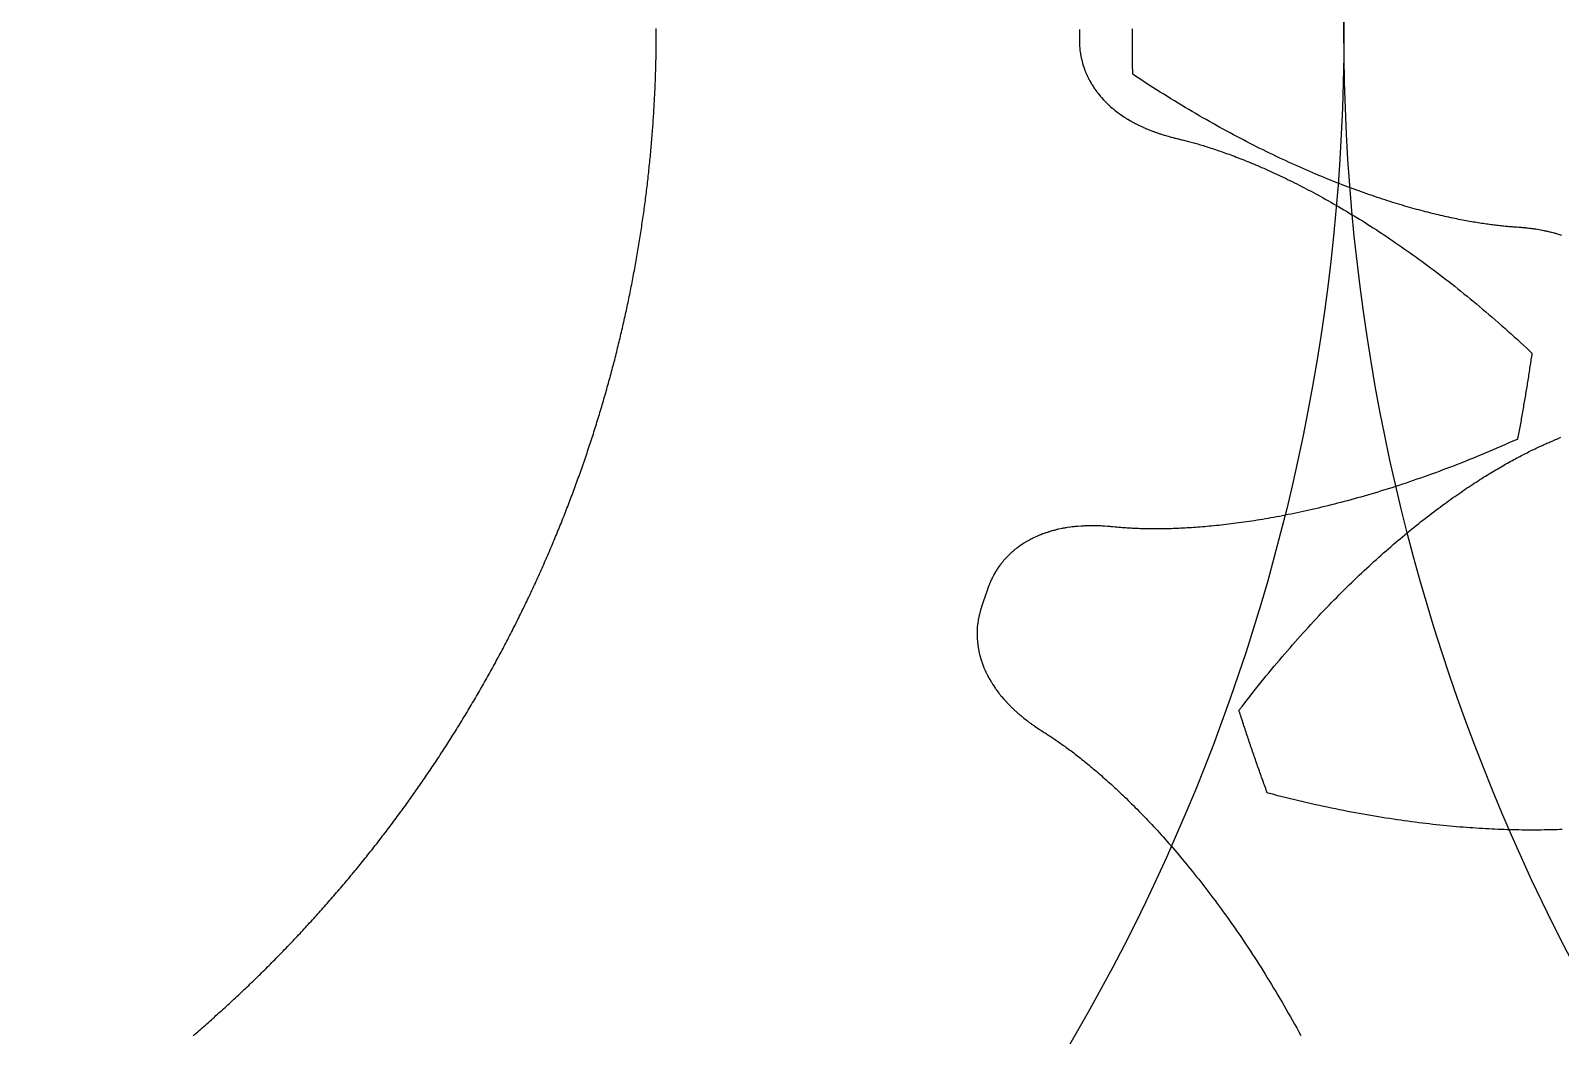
# Model space of a CAD drawing. Extents: x -28.5 to 28.5, y -14.2 to 14.2.
# Drawn here: x -9.31 to 1.53, y -7.12 to 0 of the extents above; entities that cross this region are included whole.
import ezdxf

# ---------------------------------------------------------------- set-up
doc = ezdxf.new("R2010")
doc.units = 0

msp = doc.modelspace()

# ---------------------------------------------------------------- linework, layer by layer
at = {"layer": 'GEAR_A'}
for points in [[(-8.15924, -7.12694), (-8.14831, -7.11759), (-8.1374, -7.10822), (-8.1265, -7.09883), (-8.11562, -7.08943), (-8.10475, -7.08001), (-8.0939, -7.07058), (-8.08306, -7.06113), (-8.07224, -7.05166), (-8.06143, -7.04217), (-8.05063, -7.03267), (-8.03985, -7.02315), (-8.02909, -7.01362), (-8.01833, -7.00407), (-8.0076, -6.9945), (-7.99688, -6.98492), (-7.98617, -6.97532), (-7.97548, -6.9657), (-7.9648, -6.95607), (-7.95413, -6.94642), (-7.94349, -6.93675), (-7.93285, -6.92707), (-7.92223, -6.91737), (-7.91163, -6.90766), (-7.90104, -6.89792), (-7.89047, -6.88818), (-7.87991, -6.87841), (-7.86937, -6.86863), (-7.85884, -6.85884), (-7.84832, -6.84903), (-7.83782, -6.8392), (-7.82734, -6.82935), (-7.81687, -6.81949), (-7.80642, -6.80962), (-7.79598, -6.79972), (-7.78556, -6.78982), (-7.77515, -6.77989), (-7.76476, -6.76995), (-7.75438, -6.76), (-7.74402, -6.75002), (-7.73367, -6.74004), (-7.72334, -6.73003), (-7.71302, -6.72001), (-7.70272, -6.70998), (-7.69244, -6.69993), (-7.68217, -6.68986), (-7.67191, -6.67978), (-7.66167, -6.66968), (-7.65145, -6.65956), (-7.64124, -6.64943), (-7.63105, -6.63929), (-7.62087, -6.62913), (-7.61071, -6.61895), (-7.60057, -6.60876), (-7.59044, -6.59855), (-7.58032, -6.58833), (-7.57022, -6.57809), (-7.56014, -6.56783), (-7.55007, -6.55756), (-7.54002, -6.54728), (-7.52999, -6.53698), (-7.51997, -6.52666), (-7.50996, -6.51633), (-7.49998, -6.50598), (-7.49, -6.49562), (-7.48005, -6.48524), (-7.47011, -6.47485), (-7.46018, -6.46444), (-7.45028, -6.45402), (-7.44038, -6.44358), (-7.43051, -6.43313), (-7.42065, -6.42266), (-7.4108, -6.41218), (-7.40097, -6.40168), (-7.39116, -6.39116), (-7.38137, -6.38063), (-7.37159, -6.37009), (-7.36182, -6.35953), (-7.35208, -6.34896), (-7.34234, -6.33837), (-7.33263, -6.32777), (-7.32293, -6.31715), (-7.31325, -6.30651), (-7.30358, -6.29587), (-7.29393, -6.2852), (-7.2843, -6.27452), (-7.27468, -6.26383), (-7.26508, -6.25312), (-7.2555, -6.2424), (-7.24593, -6.23167), (-7.23638, -6.22091), (-7.22685, -6.21015), (-7.21733, -6.19937), (-7.20783, -6.18857), (-7.19834, -6.17776), (-7.18887, -6.16694), (-7.17942, -6.1561), (-7.16999, -6.14525), (-7.16057, -6.13438), (-7.15117, -6.1235), (-7.14178, -6.1126), (-7.13241, -6.10169), (-7.12306, -6.09076), (-7.11373, -6.07982), (-7.10441, -6.06887), (-7.09511, -6.0579), (-7.08582, -6.04692), (-7.07656, -6.03592), (-7.06731, -6.02491), (-7.05807, -6.01388), (-7.04886, -6.00285), (-7.03966, -5.99179), (-7.03047, -5.98072), (-7.02131, -5.96964), (-7.01216, -5.95855), (-7.00303, -5.94744), (-6.99391, -5.93631), (-6.98481, -5.92518), (-6.97573, -5.91402), (-6.96667, -5.90286), (-6.95762, -5.89168), (-6.9486, -5.88049), (-6.93958, -5.86928), (-6.93059, -5.85806), (-6.92161, -5.84682), (-6.91265, -5.83557), (-6.90371, -5.82431), (-6.89478, -5.81304), (-6.88587, -5.80175), (-6.87698, -5.79044), (-6.86811, -5.77913), (-6.85925, -5.7678), (-6.85041, -5.75645), (-6.84159, -5.74509), (-6.83279, -5.73372), (-6.824, -5.72234), (-6.81523, -5.71094), (-6.80648, -5.69953), (-6.79775, -5.6881), (-6.78903, -5.67667), (-6.78033, -5.66521), (-6.77165, -5.65375), (-6.76298, -5.64227), (-6.75434, -5.63078), (-6.74571, -5.61927), (-6.7371, -5.60776), (-6.72851, -5.59623), (-6.71993, -5.58468), (-6.71137, -5.57312), (-6.70283, -5.56155), (-6.69431, -5.54997), (-6.6858, -5.53837), (-6.67732, -5.52676), (-6.66885, -5.51514), (-6.6604, -5.5035), (-6.65196, -5.49185), (-6.64355, -5.48019), (-6.63515, -5.46852), (-6.62677, -5.45683), (-6.61841, -5.44513), (-6.61007, -5.43342), (-6.60174, -5.42169), (-6.59343, -5.40995), (-6.58514, -5.3982), (-6.57687, -5.38644), (-6.56862, -5.37466), (-6.56038, -5.36287), (-6.55216, -5.35107), (-6.54396, -5.33925), (-6.53578, -5.32743), (-6.52762, -5.31559), (-6.51948, -5.30374), (-6.51135, -5.29187), (-6.50324, -5.27999), (-6.49515, -5.2681), (-6.48708, -5.2562), (-6.47902, -5.24429), (-6.47099, -5.23236), (-6.46297, -5.22042), (-6.45497, -5.20847), (-6.44699, -5.19651), (-6.43903, -5.18453), (-6.43109, -5.17254), (-6.42316, -5.16054), (-6.41525, -5.14853), (-6.40737, -5.13651), (-6.39949, -5.12447), (-6.39164, -5.11242), (-6.38381, -5.10036), (-6.376, -5.08829), (-6.3682, -5.0762), (-6.36042, -5.06411), (-6.35266, -5.052), (-6.34492, -5.03988), (-6.3372, -5.02775), (-6.3295, -5.0156), (-6.32181, -5.00345), (-6.31415, -4.99128), (-6.3065, -4.9791), (-6.29887, -4.96691), (-6.29126, -4.95471), (-6.28367, -4.94249), (-6.2761, -4.93027), (-6.26855, -4.91803), (-6.26101, -4.90578), (-6.25349, -4.89352), (-6.246, -4.88125), (-6.23852, -4.86896), (-6.23106, -4.85667), (-6.22362, -4.84436), (-6.2162, -4.83204), (-6.20879, -4.81971), (-6.20141, -4.80737), (-6.19405, -4.79502), (-6.1867, -4.78266), (-6.17937, -4.77028), (-6.17206, -4.7579), (-6.16478, -4.7455), (-6.15751, -4.73309), (-6.15025, -4.72067), (-6.14302, -4.70824), (-6.13581, -4.6958), (-6.12862, -4.68335), (-6.12144, -4.67088), (-6.11429, -4.65841), (-6.10715, -4.64592), (-6.10003, -4.63343), (-6.09293, -4.62092), (-6.08586, -4.6084), (-6.0788, -4.59587), (-6.07176, -4.58333), (-6.06473, -4.57078), (-6.05773, -4.55822), (-6.05075, -4.54565), (-6.04379, -4.53307), (-6.03684, -4.52047), (-6.02992, -4.50787), (-6.02301, -4.49525), (-6.01613, -4.48263), (-6.00926, -4.46999), (-6.00241, -4.45735), (-5.99559, -4.44469), (-5.98878, -4.43202), (-5.98199, -4.41934), (-5.97522, -4.40666), (-5.96847, -4.39396), (-5.96174, -4.38125), (-5.95503, -4.36853), (-5.94834, -4.3558), (-5.94166, -4.34306), (-5.93501, -4.33031), (-5.92838, -4.31755), (-5.92177, -4.30478), (-5.91517, -4.292), (-5.9086, -4.27921), (-5.90204, -4.26641), (-5.89551, -4.2536), (-5.88899, -4.24078), (-5.8825, -4.22795), (-5.87602, -4.21511), (-5.86957, -4.20226), (-5.86313, -4.1894), (-5.85671, -4.17653), (-5.85032, -4.16365), (-5.84394, -4.15076), (-5.83758, -4.13786), (-5.83124, -4.12495), (-5.82493, -4.11203), (-5.81863, -4.0991), (-5.81235, -4.08616), (-5.80609, -4.07321), (-5.79985, -4.06025), (-5.79364, -4.04729), (-5.78744, -4.03431), (-5.78126, -4.02132), (-5.7751, -4.00833), (-5.76896, -3.99532), (-5.76284, -3.98231), (-5.75674, -3.96929), (-5.75067, -3.95625), (-5.74461, -3.94321), (-5.73857, -3.93016), (-5.73255, -3.9171), (-5.72655, -3.90403), (-5.72057, -3.89095), (-5.71461, -3.87786), (-5.70867, -3.86476), (-5.70276, -3.85165), (-5.69686, -3.83854), (-5.69098, -3.82541), (-5.68512, -3.81228), (-5.67928, -3.79914), (-5.67347, -3.78599), (-5.66767, -3.77282), (-5.66189, -3.75966), (-5.65613, -3.74648), (-5.6504, -3.73329), (-5.64468, -3.72009), (-5.63898, -3.70689), (-5.63331, -3.69368), (-5.62765, -3.68045), (-5.62202, -3.66722), (-5.6164, -3.65398), (-5.61081, -3.64073), (-5.60523, -3.62748), (-5.59968, -3.61421), (-5.59414, -3.60094), (-5.58863, -3.58766), (-5.58314, -3.57437), (-5.57766, -3.56107), (-5.57221, -3.54776), (-5.56678, -3.53444), (-5.56137, -3.52112), (-5.55598, -3.50779), (-5.55061, -3.49445), (-5.54526, -3.4811), (-5.53993, -3.46774), (-5.53462, -3.45438), (-5.52933, -3.441), (-5.52406, -3.42762), (-5.51881, -3.41423), (-5.51359, -3.40083), (-5.50838, -3.38743), (-5.50319, -3.37402), (-5.49803, -3.36059), (-5.49288, -3.34717), (-5.48776, -3.33373), (-5.48265, -3.32028), (-5.47757, -3.30683), (-5.47251, -3.29337), (-5.46747, -3.2799), (-5.46245, -3.26643), (-5.45745, -3.25294), (-5.45247, -3.23945), (-5.44751, -3.22595), (-5.44257, -3.21244), (-5.43765, -3.19893), (-5.43276, -3.18541), (-5.42788, -3.17188), (-5.42302, -3.15834), (-5.41819, -3.1448), (-5.41338, -3.13125), (-5.40858, -3.11769), (-5.40381, -3.10412), (-5.39906, -3.09055), (-5.39433, -3.07697), (-5.38962, -3.06338), (-5.38493, -3.04978), (-5.38026, -3.03618), (-5.37562, -3.02257), (-5.37099, -3.00896), (-5.36639, -2.99533), (-5.3618, -2.9817), (-5.35724, -2.96806), (-5.35269, -2.95442), (-5.34817, -2.94077), (-5.34367, -2.92711), (-5.33919, -2.91344), (-5.33473, -2.89977), (-5.3303, -2.88609), (-5.32588, -2.8724), (-5.32148, -2.85871), (-5.31711, -2.84501), (-5.31276, -2.83131), (-5.30842, -2.81759), (-5.30411, -2.80387), (-5.29982, -2.79015), (-5.29555, -2.77641), (-5.2913, -2.76268), (-5.28708, -2.74893), (-5.28287, -2.73518), (-5.27868, -2.72142), (-5.27452, -2.70765), (-5.27038, -2.69388), (-5.26626, -2.6801), (-5.26215, -2.66632), (-5.25808, -2.65253), (-5.25402, -2.63873), (-5.24998, -2.62493), (-5.24596, -2.61112), (-5.24197, -2.59731), (-5.238, -2.58349), (-5.23404, -2.56966), (-5.23011, -2.55583), (-5.2262, -2.54199), (-5.22231, -2.52814), (-5.21845, -2.51429), (-5.2146, -2.50043), (-5.21077, -2.48657), (-5.20697, -2.4727), (-5.20319, -2.45883), (-5.19943, -2.44494), (-5.19569, -2.43106), (-5.19197, -2.41717), (-5.18827, -2.40327), (-5.1846, -2.38937), (-5.18094, -2.37546), (-5.17731, -2.36154), (-5.1737, -2.34762), (-5.17011, -2.3337), (-5.16654, -2.31977), (-5.16299, -2.30583), (-5.15946, -2.29189), (-5.15596, -2.27794), (-5.15247, -2.26399), (-5.14901, -2.25003), (-5.14557, -2.23606), (-5.14215, -2.2221), (-5.13875, -2.20812), (-5.13538, -2.19414), (-5.13202, -2.18016), (-5.12869, -2.16617), (-5.12538, -2.15218), (-5.12209, -2.13818), (-5.11882, -2.12417), (-5.11557, -2.11016), (-5.11234, -2.09615), (-5.10914, -2.08213), (-5.10595, -2.0681), (-5.10279, -2.05407), (-5.09965, -2.04004), (-5.09653, -2.026), (-5.09344, -2.01196), (-5.09036, -1.99791), (-5.08731, -1.98386), (-5.08427, -1.9698), (-5.08126, -1.95574), (-5.07827, -1.94167), (-5.07531, -1.9276), (-5.07236, -1.91352), (-5.06944, -1.89944), (-5.06653, -1.88536), (-5.06365, -1.87127), (-5.06079, -1.85717), (-5.05795, -1.84307), (-5.05514, -1.82897), (-5.05234, -1.81486), (-5.04957, -1.80075), (-5.04682, -1.78664), (-5.04409, -1.77252), (-5.04138, -1.75839), (-5.03869, -1.74427), (-5.03603, -1.73014), (-5.03339, -1.716), (-5.03076, -1.70186), (-5.02816, -1.68771), (-5.02559, -1.67357), (-5.02303, -1.65941), (-5.0205, -1.64526), (-5.01798, -1.6311), (-5.01549, -1.61694), (-5.01302, -1.60277), (-5.01057, -1.5886), (-5.00815, -1.57442), (-5.00574, -1.56024), (-5.00336, -1.54606), (-5.001, -1.53187), (-4.99866, -1.51768), (-4.99634, -1.50349), (-4.99405, -1.4893), (-4.99178, -1.47509), (-4.98952, -1.46089), (-4.98729, -1.44668), (-4.98509, -1.43247), (-4.9829, -1.41826), (-4.98073, -1.40404), (-4.97859, -1.38982), (-4.97647, -1.3756), (-4.97437, -1.36137), (-4.97229, -1.34714), (-4.97024, -1.33291), (-4.9682, -1.31867), (-4.96619, -1.30443), (-4.9642, -1.29019), (-4.96223, -1.27594), (-4.96029, -1.26169), (-4.95836, -1.24744), (-4.95646, -1.23319), (-4.95458, -1.21893), (-4.95272, -1.20467), (-4.95088, -1.19041), (-4.94907, -1.17614), (-4.94728, -1.16187), (-4.9455, -1.1476), (-4.94375, -1.13333), (-4.94203, -1.11905), (-4.94032, -1.10477), (-4.93864, -1.09049), (-4.93698, -1.0762), (-4.93534, -1.06192), (-4.93372, -1.04763), (-4.93212, -1.03333), (-4.93055, -1.01904), (-4.929, -1.00474), (-4.92747, -0.99044), (-4.92596, -0.97614), (-4.92447, -0.96184), (-4.92301, -0.94753), (-4.92156, -0.93322), (-4.92014, -0.91891), (-4.91874, -0.9046), (-4.91737, -0.89028), (-4.91601, -0.87597), (-4.91468, -0.86165), (-4.91337, -0.84733), (-4.91208, -0.833), (-4.91081, -0.81868), (-4.90957, -0.80435), (-4.90835, -0.79002), (-4.90715, -0.77569), (-4.90597, -0.76136), (-4.90481, -0.74702), (-4.90367, -0.73269), (-4.90256, -0.71835), (-4.90147, -0.70401), (-4.9004, -0.68967), (-4.89936, -0.67532), (-4.89833, -0.66098), (-4.89733, -0.64663), (-4.89635, -0.63229), (-4.89539, -0.61794), (-4.89445, -0.60359), (-4.89354, -0.58924), (-4.89264, -0.57488), (-4.89177, -0.56053), (-4.89092, -0.54617), (-4.8901, -0.53181), (-4.88929, -0.51746), (-4.88851, -0.5031), (-4.88775, -0.48873), (-4.88701, -0.47437), (-4.88629, -0.46001), (-4.8856, -0.44565), (-4.88493, -0.43128), (-4.88427, -0.41691), (-4.88365, -0.40255), (-4.88304, -0.38818), (-4.88246, -0.37381), (-4.88189, -0.35944), (-4.88135, -0.34507), (-4.88083, -0.3307), (-4.88034, -0.31632), (-4.87986, -0.30195), (-4.87941, -0.28758), (-4.87898, -0.2732), (-4.87857, -0.25883), (-4.87819, -0.24445), (-4.87782, -0.23007), (-4.87748, -0.2157), (-4.87716, -0.20132), (-4.87686, -0.18694), (-4.87659, -0.17256), (-4.87633, -0.15818), (-4.8761, -0.14381), (-4.87589, -0.12943), (-4.87571, -0.11505), (-4.87554, -0.10067), (-4.8754, -0.08629), (-4.87528, -0.0719), (-4.87518, -0.05752), (-4.8751, -0.04314), (-4.87504, -0.02876), (-4.87501, -0.01438), (-4.875, 0), (-4.87501, 0.01438)], [(-1.87498, 0.00796), (-1.87503, -0.03524), (-1.8752, -0.07098), (-1.87508, -0.07687), (-1.87508, -0.07752), (-1.87498, -0.08149), (-1.87475, -0.09317), (-1.87469, -0.09405), (-1.87456, -0.09971), (-1.87421, -0.10438), (-1.87416, -0.10625), (-1.87247, -0.12838), (-1.87208, -0.13145), (-1.87181, -0.13492), (-1.86895, -0.15692), (-1.86868, -0.15837), (-1.86801, -0.16345), (-1.86706, -0.16859), (-1.86687, -0.16996), (-1.86278, -0.19177), (-1.86196, -0.19521), (-1.86137, -0.19827), (-1.85613, -0.21984), (-1.85563, -0.22153), (-1.85445, -0.2263), (-1.85289, -0.23154), (-1.85258, -0.23276), (-1.84613, -0.254), (-1.84493, -0.25736), (-1.84399, -0.26042), (-1.83643, -0.28129), (-1.83583, -0.28273), (-1.83402, -0.28768), (-1.83201, -0.29243), (-1.83141, -0.29405), (-1.82269, -0.31446), (-1.82139, -0.31713), (-1.81981, -0.32079), (-1.81695, -0.32662), (-1.81674, -0.32709), (-1.81371, -0.33322), (-1.81003, -0.34071), (-1.80972, -0.34126), (-1.80689, -0.34698), (-1.80489, -0.35055), (-1.80355, -0.35324), (-1.79266, -0.37258), (-1.79185, -0.37387), (-1.78906, -0.37877), (-1.78643, -0.38292), (-1.78527, -0.38495), (-1.77331, -0.40365), (-1.7721, -0.40535), (-1.76925, -0.40976), (-1.76612, -0.41413), (-1.765, -0.41585), (-1.75201, -0.43384), (-1.75059, -0.43561), (-1.7475, -0.43986), (-1.74408, -0.44411), (-1.7428, -0.44585), (-1.72881, -0.46308), (-1.72745, -0.4646), (-1.72386, -0.469), (-1.72042, -0.4728), (-1.71871, -0.47488), (-1.70378, -0.4913), (-1.7028, -0.49227), (-1.69838, -0.4971), (-1.69528, -0.50016), (-1.69278, -0.50287), (-1.68755, -0.50801), (-1.687, -0.50861), (-1.67929, -0.51613), (-1.67695, -0.51842), (-1.67676, -0.51859), (-1.67111, -0.52411), (-1.66878, -0.52616), (-1.66507, -0.52975), (-1.66059, -0.53368), (-1.65885, -0.53536), (-1.64211, -0.54994), (-1.64104, -0.55078), (-1.63564, -0.55545), (-1.63242, -0.55797), (-1.62898, -0.56092), (-1.62359, -0.56511), (-1.62213, -0.56636), (-1.60455, -0.57991), (-1.60316, -0.58088), (-1.59746, -0.58524), (-1.59392, -0.58768), (-1.59018, -0.59053), (-1.58449, -0.59442), (-1.5827, -0.59577), (-1.56435, -0.60825), (-1.56331, -0.60888), (-1.55664, -0.61338), (-1.5535, -0.61528), (-1.54874, -0.61847), (-1.54348, -0.62163), (-1.54065, -0.62351), (-1.53327, -0.6279), (-1.53237, -0.6285), (-1.51327, -0.63979), (-1.51133, -0.64081), (-1.50476, -0.64466), (-1.50076, -0.64674), (-1.49606, -0.64948), (-1.49001, -0.65261), (-1.48718, -0.65424), (-1.47905, -0.65841), (-1.4781, -0.65895), (-1.45832, -0.66901), (-1.45651, -0.66982), (-1.44902, -0.6736), (-1.44523, -0.67528), (-1.43953, -0.67813), (-1.43376, -0.68066), (-1.42986, -0.6826), (-1.4221, -0.68598), (-1.42, -0.68701), (-1.41024, -0.69122), (-1.40995, -0.69136), (-1.4061, -0.693), (-1.39962, -0.6958), (-1.39912, -0.69598), (-1.38954, -0.70007), (-1.38716, -0.70096), (-1.37928, -0.70429), (-1.37501, -0.70585), (-1.36883, -0.70844), (-1.36267, -0.71067), (-1.35819, -0.71253), (-1.35013, -0.71541), (-1.34737, -0.71655), (-1.33741, -0.72008), (-1.33637, -0.7205), (-1.31542, -0.72784), (-1.31396, -0.72827), (-1.3042, -0.73165), (-1.30098, -0.73259), (-1.2928, -0.73539), (-1.2878, -0.73683), (-1.28122, -0.73906), (-1.27443, -0.74099), (-1.26945, -0.74265), (-1.26088, -0.74506), (-1.2575, -0.74618), (-1.24715, -0.74904), (-1.24537, -0.74963), (-1.23322, -0.75294), (-1.23305, -0.753), (-1.23079, -0.75361), (-1.22396, -0.75547), (-1.22283, -0.75575), (-1.21162, -0.75877), (-1.20696, -0.75991), (-1.19911, -0.76199), (-1.1909, -0.76396), (-1.18641, -0.76513), (-1.17465, -0.7679), (-1.17353, -0.76819), (-1.16665, -0.76979), (-1.159, -0.77159), (-1.1512, -0.77346), (-1.14325, -0.77539), (-1.13516, -0.77739), (-1.12692, -0.77945), (-1.11854, -0.78158), (-1.11001, -0.78378), (-1.10134, -0.78605), (-1.09253, -0.78839), (-1.08357, -0.7908), (-1.07446, -0.79329), (-1.06522, -0.79584), (-1.05583, -0.79848), (-1.0463, -0.80118), (-1.03662, -0.80397), (-1.02681, -0.80683), (-1.01686, -0.80977), (-1.00676, -0.8128), (-0.99653, -0.8159), (-0.98615, -0.81908), (-0.97564, -0.82235), (-0.96499, -0.8257), (-0.9542, -0.82914), (-0.94327, -0.83266), (-0.9322, -0.83627), (-0.921, -0.83996), (-0.90966, -0.84375), (-0.89819, -0.84763), (-0.88658, -0.85159), (-0.87483, -0.85565), (-0.86295, -0.8598), (-0.85094, -0.86405), (-0.8388, -0.86839), (-0.82652, -0.87282), (-0.81411, -0.87736), (-0.80156, -0.88199), (-0.78889, -0.88672), (-0.77609, -0.89154), (-0.76315, -0.89647), (-0.75009, -0.90151), (-0.73689, -0.90664), (-0.72357, -0.91188), (-0.71012, -0.91722), (-0.69655, -0.92267), (-0.68284, -0.92822), (-0.66901, -0.93388), (-0.65506, -0.93965), (-0.64098, -0.94553), (-0.62677, -0.95152), (-0.61244, -0.95762), (-0.59799, -0.96384), (-0.58342, -0.97016), (-0.56872, -0.9766), (-0.55391, -0.98316), (-0.53897, -0.98983), (-0.52391, -0.99661), (-0.50873, -1.00352), (-0.49343, -1.01054), (-0.47802, -1.01769), (-0.46249, -1.02495), (-0.44684, -1.03233), (-0.43107, -1.03984), (-0.41519, -1.04747), (-0.3992, -1.05523), (-0.38309, -1.06311), (-0.36686, -1.07111), (-0.35053, -1.07924), (-0.33408, -1.0875), (-0.31752, -1.09589), (-0.30085, -1.10441), (-0.28407, -1.11306), (-0.26718, -1.12183), (-0.25018, -1.13074), (-0.23307, -1.13979), (-0.21586, -1.14896), (-0.19854, -1.15828), (-0.18111, -1.16772), (-0.16358, -1.17731), (-0.14595, -1.18703), (-0.12821, -1.19689), (-0.11037, -1.20688), (-0.09242, -1.21702), (-0.07438, -1.2273), (-0.05623, -1.23771), (-0.03799, -1.24828), (-0.01964, -1.25898), (-0.0012, -1.26983), (0.01734, -1.28082), (0.03597, -1.29195), (0.05471, -1.30324), (0.07353, -1.31467), (0.09245, -1.32625), (0.11147, -1.33797), (0.13058, -1.34985), (0.14977, -1.36188), (0.16906, -1.37405), (0.18844, -1.38638), (0.20791, -1.39886), (0.22747, -1.4115), (0.24712, -1.42429), (0.26685, -1.43723), (0.28667, -1.45033), (0.30657, -1.46358), (0.32656, -1.477), (0.34663, -1.49057), (0.36678, -1.5043), (0.38702, -1.51818), (0.40734, -1.53223), (0.42773, -1.54644), (0.44821, -1.56081), (0.46876, -1.57535), (0.48939, -1.59004), (0.5101, -1.6049), (0.53088, -1.61992), (0.55174, -1.63511), (0.57267, -1.65047), (0.59367, -1.66599), (0.61475, -1.68168), (0.6359, -1.69753), (0.65711, -1.71356), (0.6784, -1.72975), (0.69975, -1.74612), (0.72117, -1.76265), (0.74266, -1.77936), (0.76422, -1.79624), (0.78583, -1.81329), (0.80752, -1.83051), (0.82926, -1.84791), (0.85107, -1.86548), (0.87293, -1.88323), (0.89486, -1.90115), (0.91684, -1.91925), (0.93889, -1.93752), (0.96099, -1.95598), (0.98314, -1.97461), (1.00535, -1.99342), (1.02762, -2.01241), (1.04994, -2.03159), (1.07231, -2.05094), (1.09473, -2.07047), (1.1172, -2.09019), (1.13972, -2.11008), (1.16228, -2.13016), (1.1849, -2.15043), (1.20756, -2.17088), (1.23026, -2.19151), (1.25301, -2.21233), (1.2758, -2.23333), (1.29864, -2.25453), (1.32151, -2.2759), (1.3331, -2.28681), (1.33306, -2.2871), (1.3313, -2.29905), (1.32953, -2.311), (1.32775, -2.32295), (1.32597, -2.3349), (1.32417, -2.34685), (1.32237, -2.35879), (1.32055, -2.37073), (1.31873, -2.38268), (1.3169, -2.39462), (1.31506, -2.40656), (1.31321, -2.41849), (1.31135, -2.43043), (1.30948, -2.44236), (1.3076, -2.4543), (1.30571, -2.46623), (1.30382, -2.47816), (1.30191, -2.49009), (1.3, -2.50202), (1.29807, -2.51394), (1.29614, -2.52587), (1.2942, -2.53779), (1.29225, -2.54971), (1.29029, -2.56163), (1.28832, -2.57355), (1.28634, -2.58547), (1.28435, -2.59738), (1.28236, -2.6093), (1.28035, -2.62121), (1.27833, -2.63312), (1.27631, -2.64503), (1.27428, -2.65694), (1.27224, -2.66884), (1.27018, -2.68075), (1.26812, -2.69265), (1.26605, -2.70455), (1.26397, -2.71645), (1.26189, -2.72835), (1.25979, -2.74025), (1.25768, -2.75214), (1.25557, -2.76403), (1.25344, -2.77593), (1.25131, -2.78782), (1.24917, -2.79971), (1.24701, -2.81159), (1.24485, -2.82348), (1.24268, -2.83536), (1.2405, -2.84724), (1.23832, -2.85912), (1.23612, -2.871), (1.23391, -2.88288), (1.2317, -2.89475), (1.23129, -2.89693), (1.22734, -2.89872), (1.19873, -2.91157), (1.17022, -2.92426), (1.1418, -2.93679), (1.11349, -2.94915), (1.08528, -2.96135), (1.05717, -2.97339), (1.02916, -2.98528), (1.00126, -2.997), (0.97346, -3.00857), (0.94576, -3.01997), (0.91818, -3.03123), (0.8907, -3.04232), (0.86332, -3.05327), (0.83606, -3.06405), (0.8089, -3.07469), (0.78186, -3.08518), (0.75492, -3.09551), (0.7281, -3.10569), (0.70138, -3.11573), (0.67478, -3.12562), (0.6483, -3.13536), (0.62193, -3.14495), (0.59567, -3.1544), (0.56953, -3.1637), (0.5435, -3.17286), (0.51759, -3.18188), (0.4918, -3.19075), (0.46613, -3.19949), (0.44057, -3.20808), (0.41514, -3.21654), (0.38982, -3.22486), (0.36463, -3.23304), (0.33955, -3.24108), (0.3146, -3.24899), (0.28978, -3.25677), (0.26507, -3.26441), (0.24049, -3.27192), (0.21603, -3.2793), (0.1917, -3.28655), (0.1675, -3.29367), (0.14342, -3.30066), (0.11947, -3.30752), (0.09564, -3.31426), (0.07195, -3.32087), (0.04838, -3.32735), (0.02494, -3.33372), (0.00164, -3.33996), (-0.02154, -3.34608), (-0.04459, -3.35208), (-0.0675, -3.35796), (-0.09029, -3.36372), (-0.11293, -3.36936), (-0.13545, -3.37488), (-0.15783, -3.3803), (-0.18008, -3.38559), (-0.2022, -3.39077), (-0.22417, -3.39584), (-0.24602, -3.4008), (-0.26772, -3.40565), (-0.28929, -3.41039), (-0.31072, -3.41502), (-0.33201, -3.41954), (-0.35317, -3.42395), (-0.37419, -3.42826), (-0.39506, -3.43247), (-0.4158, -3.43657), (-0.4364, -3.44057), (-0.45685, -3.44447), (-0.47717, -3.44827), (-0.49734, -3.45197), (-0.51737, -3.45557), (-0.53726, -3.45907), (-0.55701, -3.46248), (-0.57661, -3.46579), (-0.59607, -3.46901), (-0.61538, -3.47213), (-0.63455, -3.47516), (-0.65357, -3.4781), (-0.67245, -3.48096), (-0.69119, -3.48372), (-0.70977, -3.48639), (-0.72821, -3.48898), (-0.74651, -3.49148), (-0.76465, -3.4939), (-0.78265, -3.49624), (-0.8005, -3.49849), (-0.8182, -3.50066), (-0.83576, -3.50275), (-0.85316, -3.50476), (-0.87041, -3.50669), (-0.88752, -3.50855), (-0.90447, -3.51032), (-0.92128, -3.51203), (-0.93793, -3.51366), (-0.95443, -3.51521), (-0.97078, -3.5167), (-0.98698, -3.51811), (-1.00303, -3.51946), (-1.01892, -3.52073), (-1.03466, -3.52194), (-1.05025, -3.52308), (-1.06569, -3.52416), (-1.08097, -3.52517), (-1.0961, -3.52612), (-1.11108, -3.52701), (-1.1259, -3.52784), (-1.14057, -3.5286), (-1.15508, -3.52931), (-1.16944, -3.52996), (-1.18364, -3.53055), (-1.19769, -3.53109), (-1.21158, -3.53157), (-1.22531, -3.532), (-1.23889, -3.53238), (-1.25232, -3.5327), (-1.26559, -3.53298), (-1.2787, -3.5332), (-1.29165, -3.53338), (-1.30445, -3.53351), (-1.31709, -3.5336), (-1.32957, -3.53364), (-1.3419, -3.53364), (-1.35407, -3.53359), (-1.36608, -3.53351), (-1.37793, -3.53338), (-1.38963, -3.53322), (-1.40117, -3.53301), (-1.41255, -3.53277), (-1.42377, -3.5325), (-1.43483, -3.53218), (-1.44574, -3.53184), (-1.45648, -3.53146), (-1.46707, -3.53105), (-1.4775, -3.53062), (-1.48777, -3.53015), (-1.49788, -3.52965), (-1.50783, -3.52913), (-1.51763, -3.52858), (-1.52726, -3.528), (-1.53674, -3.52741), (-1.54605, -3.52679), (-1.55521, -3.52614), (-1.56421, -3.52548), (-1.57304, -3.5248), (-1.58172, -3.5241), (-1.59024, -3.52338), (-1.5986, -3.52265), (-1.6068, -3.5219), (-1.61485, -3.52114), (-1.62273, -3.52037), (-1.63749, -3.51886), (-1.63992, -3.51868), (-1.65061, -3.51763), (-1.65652, -3.51719), (-1.66358, -3.51652), (-1.67297, -3.51587), (-1.67642, -3.51555), (-1.69856, -3.51408), (-1.69936, -3.51407), (-1.71125, -3.51332), (-1.71374, -3.51329), (-1.72379, -3.51269), (-1.72798, -3.51265), (-1.73618, -3.51219), (-1.74206, -3.51215), (-1.74843, -3.51182), (-1.75599, -3.5118), (-1.76052, -3.51158), (-1.76978, -3.51158), (-1.77246, -3.51146), (-1.78341, -3.5115), (-1.78425, -3.51147), (-1.80644, -3.51163), (-1.80825, -3.51174), (-1.81808, -3.51185), (-1.82174, -3.51207), (-1.82956, -3.51218), (-1.83508, -3.51253), (-1.84089, -3.51264), (-1.84826, -3.51313), (-1.85207, -3.51321), (-1.86128, -3.51387), (-1.86309, -3.51391), (-1.88522, -3.51556), (-1.88627, -3.51569), (-1.89608, -3.51645), (-1.89913, -3.51684), (-1.90678, -3.51747), (-1.91183, -3.51813), (-1.91732, -3.5186), (-1.92437, -3.51955), (-1.9277, -3.51984), (-1.93675, -3.52109), (-1.93793, -3.5212), (-1.9599, -3.52432), (-1.96176, -3.52468), (-1.96995, -3.52587), (-1.97394, -3.52666), (-1.97985, -3.52754), (-1.98597, -3.52876), (-1.98958, -3.52931), (-1.99782, -3.53099), (-1.99914, -3.5312), (-2.02088, -3.5357), (-2.02275, -3.53618), (-2.03027, -3.53777), (-2.03438, -3.53885), (-2.03949, -3.53995), (-2.04585, -3.54164), (-2.04856, -3.54223), (-2.05715, -3.54456), (-2.05745, -3.54463), (-2.06138, -3.5457), (-2.06998, -3.54803), (-2.07063, -3.54824), (-2.07886, -3.55049), (-2.08185, -3.55148), (-2.08757, -3.55307), (-2.0929, -3.55483), (-2.09611, -3.55574), (-2.10377, -3.55831), (-2.10449, -3.55852), (-2.11371, -3.56165), (-2.11715, -3.5628), (-2.11741, -3.5629), (-2.1255, -3.56565), (-2.12818, -3.56671), (-2.13369, -3.5686), (-2.13879, -3.57064), (-2.1417, -3.57166), (-2.14921, -3.57469), (-2.14955, -3.57481), (-2.1539, -3.57658), (-2.16228, -3.57996), (-2.16291, -3.58025), (-2.1701, -3.58319), (-2.17321, -3.58464), (-2.17775, -3.58651), (-2.18333, -3.58913), (-2.18522, -3.58992), (-2.20527, -3.59945), (-2.20692, -3.60033), (-2.21254, -3.60303), (-2.21671, -3.60528), (-2.21964, -3.6067), (-2.22632, -3.61035), (-2.22657, -3.61047), (-2.22979, -3.61224), (-2.23912, -3.61734), (-2.23981, -3.61776), (-2.24601, -3.62118), (-2.24924, -3.62317), (-2.25273, -3.6251), (-2.25849, -3.62868), (-2.25927, -3.62912), (-2.2693, -3.6354), (-2.27158, -3.63682), (-2.27175, -3.63694), (-2.27808, -3.6409), (-2.28079, -3.64279), (-2.28441, -3.64508), (-2.28964, -3.64875), (-2.29056, -3.64934), (-2.30222, -3.65759), (-2.30257, -3.65783), (-2.30259, -3.65785), (-2.30868, -3.66216), (-2.31122, -3.66415), (-2.31461, -3.66657), (-2.31965, -3.67056), (-2.32036, -3.67107), (-2.32933, -3.6782), (-2.33202, -3.68033), (-2.33222, -3.6805), (-2.33773, -3.68489), (-2.3404, -3.68724), (-2.34326, -3.68953), (-2.34839, -3.69407), (-2.34861, -3.69425), (-2.35141, -3.69675), (-2.35987, -3.70425), (-2.36049, -3.70485), (-2.36517, -3.70903), (-2.36819, -3.71201), (-2.37029, -3.71389), (-2.38605, -3.72952), (-2.38726, -3.73085), (-2.39094, -3.73452), (-2.39447, -3.73842), (-2.39565, -3.7396), (-2.4105, -3.75609), (-2.41241, -3.75844), (-2.41497, -3.7613), (-2.4191, -3.76641), (-2.41926, -3.76658), (-2.42121, -3.76901), (-2.42893, -3.77855), (-2.42948, -3.77931), (-2.43316, -3.78388), (-2.43582, -3.78755), (-2.43721, -3.78929), (-2.45018, -3.8073), (-2.45159, -3.80949), (-2.45398, -3.81283), (-2.45736, -3.8181), (-2.4576, -3.81843), (-2.46049, -3.82296), (-2.46598, -3.8315), (-2.46636, -3.83217), (-2.46953, -3.83714), (-2.47175, -3.84103), (-2.47291, -3.84285), (-2.48383, -3.86217), (-2.48507, -3.86463), (-2.48696, -3.86799), (-2.48985, -3.8738), (-2.48989, -3.87388), (-2.4904, -3.87491), (-2.49685, -3.88785), (-2.49729, -3.88886), (-2.49972, -3.89378), (-2.50165, -3.89824), (-2.5024, -3.89977), (-2.51116, -3.92016), (-2.5123, -3.92322), (-2.51359, -3.92624), (-2.52126, -3.94707), (-2.52244, -3.95055), (-2.52343, -3.95324), (-2.52898, -3.96975), (-2.54291, -4.01064), (-2.55698, -4.05148), (-2.56874, -4.08522), (-2.57054, -4.09083), (-2.57076, -4.09145), (-2.57196, -4.09523), (-2.57553, -4.10636), (-2.57576, -4.10721), (-2.57747, -4.11261), (-2.57866, -4.11713), (-2.57922, -4.11892), (-2.5848, -4.1404), (-2.58543, -4.14343), (-2.5863, -4.1468), (-2.59074, -4.16854), (-2.59096, -4.17), (-2.59197, -4.17502), (-2.59274, -4.18019), (-2.59301, -4.18155), (-2.59622, -4.20351), (-2.59656, -4.20703), (-2.597, -4.21011), (-2.59905, -4.23221), (-2.59912, -4.23397), (-2.59956, -4.23887), (-2.59978, -4.24433), (-2.59988, -4.24559), (-2.60068, -4.26777), (-2.60064, -4.27133), (-2.60074, -4.27454), (-2.60037, -4.29673), (-2.60027, -4.29829), (-2.60016, -4.30355), (-2.5998, -4.3087), (-2.59976, -4.31043), (-2.59814, -4.33256), (-2.59778, -4.33551), (-2.59747, -4.33948), (-2.59666, -4.34592), (-2.59662, -4.34644), (-2.59573, -4.35323), (-2.59469, -4.3615), (-2.59458, -4.36212), (-2.59375, -4.36845), (-2.59303, -4.37248), (-2.59263, -4.37545), (-2.58861, -4.39728), (-2.58826, -4.39877), (-2.58722, -4.40431), (-2.58607, -4.40908), (-2.58563, -4.41139), (-2.58039, -4.43295), (-2.5798, -4.43495), (-2.57854, -4.44005), (-2.577, -4.4452), (-2.5765, -4.44719), (-2.57005, -4.46843), (-2.56929, -4.47056), (-2.56774, -4.47558), (-2.56588, -4.48071), (-2.56524, -4.48277), (-2.55761, -4.50361), (-2.55681, -4.50549), (-2.55484, -4.51082), (-2.55283, -4.51553), (-2.55188, -4.51806), (-2.54309, -4.53843), (-2.54248, -4.53967), (-2.53987, -4.54567), (-2.53793, -4.54957), (-2.53645, -4.55295), (-2.53317, -4.5595), (-2.53284, -4.56025), (-2.52799, -4.56986), (-2.52652, -4.5728), (-2.5264, -4.57302), (-2.52284, -4.58007), (-2.52131, -4.58277), (-2.51897, -4.58737), (-2.51601, -4.59254), (-2.5149, -4.59469), (-2.50381, -4.61391), (-2.50307, -4.61506), (-2.49948, -4.62123), (-2.49725, -4.62466), (-2.49496, -4.62857), (-2.49122, -4.63428), (-2.49024, -4.63593), (-2.47801, -4.65446), (-2.47701, -4.65583), (-2.47304, -4.6618), (-2.47048, -4.66526), (-2.46787, -4.66917), (-2.46375, -4.6747), (-2.4625, -4.67656), (-2.44919, -4.69432), (-2.44841, -4.69525), (-2.44357, -4.70167), (-2.44121, -4.70449), (-2.43775, -4.70905), (-2.4338, -4.71374), (-2.43173, -4.71644), (-2.42618, -4.723), (-2.42552, -4.72385), (-2.41112, -4.74073), (-2.40961, -4.74233), (-2.40465, -4.7481), (-2.40155, -4.75137), (-2.39799, -4.75548), (-2.39328, -4.76041), (-2.39113, -4.76288), (-2.3848, -4.76946), (-2.38408, -4.77028), (-2.36863, -4.78622), (-2.36719, -4.78757), (-2.36133, -4.79357), (-2.35829, -4.79639), (-2.35383, -4.80094), (-2.34919, -4.80521), (-2.34613, -4.8083), (-2.33989, -4.81402), (-2.33824, -4.81568), (-2.33037, -4.82283), (-2.33015, -4.82305), (-2.32704, -4.82586), (-2.32182, -4.83061), (-2.3214, -4.83095), (-2.31367, -4.83793), (-2.3117, -4.83953), (-2.30533, -4.84524), (-2.3018, -4.84811), (-2.2968, -4.85256), (-2.29169, -4.85668), (-2.28807, -4.85988), (-2.28138, -4.86523), (-2.27914, -4.8672), (-2.27086, -4.87377), (-2.27001, -4.87451), (-2.25258, -4.88825), (-2.25134, -4.88913), (-2.24321, -4.8955), (-2.24046, -4.89744), (-2.23364, -4.90274), (-2.22937, -4.90573), (-2.22388, -4.90997), (-2.21808, -4.914), (-2.21391, -4.91719), (-2.20659, -4.92225), (-2.20375, -4.92441), (-2.19489, -4.93048), (-2.1934, -4.93161), (-2.18299, -4.93869), (-2.18284, -4.93879), (-2.1809, -4.94011), (-2.17505, -4.94409), (-2.17407, -4.94472), (-2.16445, -4.95121), (-2.1604, -4.9538), (-2.15366, -4.95832), (-2.14653, -4.96285), (-2.14267, -4.96542), (-2.13245, -4.97185), (-2.13148, -4.97249), (-2.12549, -4.97624), (-2.11884, -4.98043), (-2.11207, -4.98473), (-2.10518, -4.98913), (-2.09818, -4.99365), (-2.09106, -4.99827), (-2.08382, -5.00301), (-2.07647, -5.00786), (-2.069, -5.01282), (-2.06142, -5.0179), (-2.05373, -5.02309), (-2.04593, -5.02839), (-2.03801, -5.03382), (-2.02999, -5.03935), (-2.02185, -5.04501), (-2.01361, -5.05078), (-2.00526, -5.05668), (-1.9968, -5.06269), (-1.98823, -5.06883), (-1.97956, -5.07509), (-1.97078, -5.08147), (-1.9619, -5.08797), (-1.95291, -5.0946), (-1.94382, -5.10135), (-1.93463, -5.10823), (-1.92533, -5.11524), (-1.91594, -5.12237), (-1.90644, -5.12963), (-1.89685, -5.13703), (-1.88716, -5.14455), (-1.87737, -5.1522), (-1.86748, -5.15998), (-1.8575, -5.1679), (-1.84742, -5.17595), (-1.83724, -5.18413), (-1.82698, -5.19245), (-1.81662, -5.2009), (-1.80617, -5.20949), (-1.79562, -5.21821), (-1.78499, -5.22707), (-1.77427, -5.23607), (-1.76346, -5.24521), (-1.75256, -5.25449), (-1.74157, -5.26391), (-1.7305, -5.27347), (-1.71934, -5.28318), (-1.7081, -5.29302), (-1.69677, -5.30301), (-1.68537, -5.31314), (-1.67388, -5.32342), (-1.6623, -5.33384), (-1.65065, -5.34441), (-1.63892, -5.35513), (-1.62711, -5.36599), (-1.61523, -5.377), (-1.60326, -5.38816), (-1.59123, -5.39947), (-1.57911, -5.41093), (-1.56693, -5.42254), (-1.55467, -5.4343), (-1.54233, -5.44621), (-1.52993, -5.45828), (-1.51746, -5.4705), (-1.50491, -5.48287), (-1.4923, -5.4954), (-1.47962, -5.50808), (-1.46688, -5.52092), (-1.45407, -5.53392), (-1.44119, -5.54707), (-1.42825, -5.56038), (-1.41525, -5.57385), (-1.40219, -5.58748), (-1.38906, -5.60126), (-1.37588, -5.61521), (-1.36264, -5.62932), (-1.34933, -5.64359), (-1.33598, -5.65802), (-1.32256, -5.67261), (-1.30909, -5.68737), (-1.29557, -5.70229), (-1.28199, -5.71737), (-1.26836, -5.73262), (-1.25468, -5.74804), (-1.24095, -5.76362), (-1.22717, -5.77936), (-1.21335, -5.79527), (-1.19947, -5.81135), (-1.18555, -5.8276), (-1.17159, -5.84402), (-1.15758, -5.8606), (-1.14352, -5.87736), (-1.12943, -5.89428), (-1.11529, -5.91137), (-1.10111, -5.92864), (-1.0869, -5.94608), (-1.07265, -5.96368), (-1.05835, -5.98147), (-1.04403, -5.99942), (-1.02967, -6.01755), (-1.01527, -6.03585), (-1.00084, -6.05432), (-0.98638, -6.07297), (-0.97189, -6.09179), (-0.95737, -6.11079), (-0.94282, -6.12997), (-0.92824, -6.14932), (-0.91364, -6.16885), (-0.89901, -6.18856), (-0.88436, -6.20844), (-0.86968, -6.2285), (-0.85498, -6.24874), (-0.84026, -6.26916), (-0.82552, -6.28976), (-0.81076, -6.31054), (-0.79598, -6.3315), (-0.78118, -6.35264), (-0.76637, -6.37395), (-0.75154, -6.39545), (-0.7367, -6.41714), (-0.72185, -6.439), (-0.70699, -6.46105), (-0.69211, -6.48327), (-0.67723, -6.50568), (-0.66234, -6.52828), (-0.64744, -6.55106), (-0.63253, -6.57402), (-0.61762, -6.59716), (-0.60271, -6.62049), (-0.58779, -6.64401), (-0.57287, -6.66771), (-0.55795, -6.6916), (-0.54303, -6.71567), (-0.52812, -6.73992), (-0.5132, -6.76437), (-0.49829, -6.789), (-0.48339, -6.81382), (-0.46849, -6.83882), (-0.45359, -6.86401), (-0.43871, -6.88939), (-0.42384, -6.91496), (-0.40897, -6.94071), (-0.39412, -6.96665), (-0.37928, -6.99279), (-0.36446, -7.01911), (-0.34965, -7.04562), (-0.33486, -7.07231), (-0.32008, -7.0992), (-0.30533, -7.12628)]]:
    msp.add_lwpolyline(points, dxfattribs=at)
at = {"layer": 'GEAR_B'}
for points in [[(1.54383, -1.45222), (1.52266, -1.44555), (1.52075, -1.44505), (1.51274, -1.44256), (1.50873, -1.44153), (1.50264, -1.43965), (1.49653, -1.4381), (1.49236, -1.43684), (1.48415, -1.43478), (1.48191, -1.43411), (1.47159, -1.43157), (1.47128, -1.43147), (1.46721, -1.43049), (1.46036, -1.4288), (1.45983, -1.42869), (1.44972, -1.42624), (1.44722, -1.42576), (1.4389, -1.42377), (1.43443, -1.42293), (1.42791, -1.42139), (1.42146, -1.42021), (1.41674, -1.41911), (1.40832, -1.41759), (1.40541, -1.41693), (1.395, -1.41509), (1.3939, -1.41484), (1.37203, -1.41105), (1.37053, -1.41087), (1.36034, -1.40914), (1.357, -1.40874), (1.34848, -1.40733), (1.34331, -1.40673), (1.33645, -1.40561), (1.32944, -1.40483), (1.32425, -1.404), (1.31541, -1.40304), (1.31189, -1.40249), (1.3012, -1.40137), (1.29935, -1.40109), (1.28682, -1.39982), (1.28665, -1.39979), (1.28431, -1.39956), (1.27727, -1.39885), (1.27611, -1.39876), (1.26456, -1.39762), (1.25977, -1.39727), (1.25168, -1.39651), (1.24326, -1.39592), (1.23864, -1.3955), (1.22659, -1.3947), (1.22543, -1.3946), (1.21839, -1.39416), (1.21054, -1.39364), (1.20254, -1.39308), (1.19439, -1.39248), (1.18608, -1.39185), (1.17761, -1.39117), (1.16899, -1.39044), (1.16022, -1.38968), (1.15129, -1.38887), (1.14221, -1.38801), (1.13298, -1.38711), (1.12359, -1.38616), (1.11405, -1.38515), (1.10435, -1.3841), (1.09451, -1.383), (1.08451, -1.38185), (1.07436, -1.38064), (1.06405, -1.37937), (1.0536, -1.37805), (1.04299, -1.37668), (1.03224, -1.37525), (1.02133, -1.37375), (1.01027, -1.3722), (0.99906, -1.37059), (0.9877, -1.36891), (0.97619, -1.36718), (0.96454, -1.36537), (0.95273, -1.3635), (0.94077, -1.36157), (0.92867, -1.35957), (0.91642, -1.3575), (0.90402, -1.35536), (0.89147, -1.35315), (0.87878, -1.35087), (0.86593, -1.34851), (0.85295, -1.34609), (0.83981, -1.34358), (0.82653, -1.341), (0.81311, -1.33835), (0.79954, -1.33561), (0.78583, -1.3328), (0.77197, -1.32991), (0.75797, -1.32694), (0.74382, -1.32388), (0.72953, -1.32074), (0.7151, -1.31752), (0.70053, -1.31421), (0.68581, -1.31082), (0.67096, -1.30734), (0.65596, -1.30377), (0.64082, -1.30011), (0.62555, -1.29636), (0.61013, -1.29252), (0.59457, -1.28858), (0.57888, -1.28456), (0.56305, -1.28044), (0.54708, -1.27622), (0.53097, -1.27191), (0.51473, -1.2675), (0.49835, -1.26299), (0.48183, -1.25838), (0.46518, -1.25367), (0.44839, -1.24886), (0.43147, -1.24395), (0.41442, -1.23893), (0.39723, -1.23381), (0.37991, -1.22859), (0.36246, -1.22325), (0.34488, -1.21782), (0.32716, -1.21227), (0.30932, -1.20661), (0.29134, -1.20084), (0.27324, -1.19496), (0.255, -1.18897), (0.23664, -1.18287), (0.21815, -1.17665), (0.19954, -1.17032), (0.18079, -1.16387), (0.16192, -1.1573), (0.14293, -1.15061), (0.12381, -1.14381), (0.10457, -1.13689), (0.0852, -1.12984), (0.06571, -1.12267), (0.0461, -1.11538), (0.02636, -1.10797), (0.00651, -1.10043), (-0.01347, -1.09277), (-0.03357, -1.08498), (-0.05378, -1.07706), (-0.07411, -1.06901), (-0.09457, -1.06084), (-0.11513, -1.05253), (-0.13582, -1.04409), (-0.15662, -1.03553), (-0.17754, -1.02682), (-0.19857, -1.01799), (-0.21971, -1.00902), (-0.24097, -0.99991), (-0.26234, -0.99067), (-0.28383, -0.98129), (-0.30542, -0.97177), (-0.32712, -0.96211), (-0.34894, -0.95231), (-0.37086, -0.94237), (-0.39289, -0.93229), (-0.41503, -0.92206), (-0.43727, -0.9117), (-0.45963, -0.90118), (-0.48208, -0.89052), (-0.50464, -0.87972), (-0.52731, -0.86877), (-0.55008, -0.85767), (-0.57295, -0.84642), (-0.59592, -0.83502), (-0.61899, -0.82347), (-0.64217, -0.81177), (-0.66544, -0.79992), (-0.68881, -0.78792), (-0.71228, -0.77576), (-0.73584, -0.76344), (-0.7595, -0.75097), (-0.78326, -0.73835), (-0.80711, -0.72556), (-0.83106, -0.71262), (-0.85509, -0.69952), (-0.87922, -0.68626), (-0.90344, -0.67284), (-0.92775, -0.65926), (-0.95216, -0.64552), (-0.97664, -0.63161), (-1.00122, -0.61754), (-1.02589, -0.60331), (-1.05064, -0.58891), (-1.07547, -0.57434), (-1.10039, -0.55961), (-1.1254, -0.54471), (-1.15048, -0.52965), (-1.17565, -0.51441), (-1.2009, -0.499), (-1.22623, -0.48343), (-1.25164, -0.46768), (-1.27713, -0.45176), (-1.30269, -0.43567), (-1.32833, -0.4194), (-1.35405, -0.40296), (-1.37984, -0.38635), (-1.40571, -0.36956), (-1.43165, -0.35259), (-1.45766, -0.33544), (-1.48374, -0.31812), (-1.49696, -0.30928), (-1.4971, -0.30198), (-1.49733, -0.28991), (-1.49755, -0.27783), (-1.49776, -0.26575), (-1.49796, -0.25367), (-1.49815, -0.24159), (-1.49833, -0.22951), (-1.4985, -0.21743), (-1.49866, -0.20536), (-1.49881, -0.19328), (-1.49896, -0.1812), (-1.49909, -0.16912), (-1.49922, -0.15704), (-1.49933, -0.14496), (-1.49944, -0.13288), (-1.49954, -0.1208), (-1.49962, -0.10872), (-1.4997, -0.09664), (-1.49977, -0.08456), (-1.49983, -0.07248), (-1.49988, -0.0604), (-1.49993, -0.04832), (-1.49996, -0.03624), (-1.49998, -0.02416), (-1.5, -0.01208), (-1.5, 0), (-1.5, 0.01208)], [(1.54843, -5.66495), (1.53035, -5.66563), (1.51212, -5.66625), (1.49372, -5.66682), (1.47516, -5.66732), (1.45645, -5.66777), (1.43757, -5.66815), (1.41854, -5.66846), (1.39935, -5.66872), (1.38, -5.66891), (1.36049, -5.66903), (1.34083, -5.66908), (1.32101, -5.66907), (1.30103, -5.66898), (1.28089, -5.66883), (1.2606, -5.6686), (1.24015, -5.6683), (1.21954, -5.66793), (1.19878, -5.66748), (1.17787, -5.66695), (1.15679, -5.66635), (1.13557, -5.66566), (1.11419, -5.6649), (1.09265, -5.66406), (1.07096, -5.66313), (1.04911, -5.66212), (1.02712, -5.66103), (1.00496, -5.65985), (0.98266, -5.65859), (0.9602, -5.65724), (0.93759, -5.6558), (0.91483, -5.65427), (0.89192, -5.65265), (0.86886, -5.65094), (0.84564, -5.64914), (0.82228, -5.64724), (0.79877, -5.64525), (0.7751, -5.64316), (0.75129, -5.64098), (0.72733, -5.63869), (0.70322, -5.63631), (0.67896, -5.63383), (0.65455, -5.63125), (0.63, -5.62856), (0.6053, -5.62577), (0.58045, -5.62288), (0.55546, -5.61988), (0.53032, -5.61677), (0.50503, -5.61356), (0.4796, -5.61024), (0.45403, -5.60681), (0.42832, -5.60327), (0.40246, -5.59961), (0.37645, -5.59585), (0.35031, -5.59197), (0.32402, -5.58797), (0.29759, -5.58386), (0.27102, -5.57963), (0.24432, -5.57529), (0.21747, -5.57082), (0.19048, -5.56624), (0.16335, -5.56153), (0.13608, -5.5567), (0.10868, -5.55175), (0.08114, -5.54667), (0.05346, -5.54147), (0.02565, -5.53615), (-0.0023, -5.53069), (-0.03039, -5.52511), (-0.05861, -5.5194), (-0.08696, -5.51356), (-0.11545, -5.50758), (-0.14407, -5.50148), (-0.17282, -5.49524), (-0.2017, -5.48887), (-0.23072, -5.48236), (-0.25986, -5.47571), (-0.28914, -5.46893), (-0.31854, -5.46201), (-0.34808, -5.45495), (-0.37774, -5.44775), (-0.40753, -5.44041), (-0.43744, -5.43293), (-0.46749, -5.42531), (-0.49765, -5.41754), (-0.52795, -5.40962), (-0.54333, -5.40555), (-0.54648, -5.39691), (-0.55062, -5.38556), (-0.55474, -5.3742), (-0.55886, -5.36285), (-0.56297, -5.35149), (-0.56707, -5.34012), (-0.57116, -5.32876), (-0.57525, -5.31739), (-0.57932, -5.30602), (-0.58338, -5.29464), (-0.58744, -5.28326), (-0.59149, -5.27188), (-0.59553, -5.26049), (-0.59956, -5.24911), (-0.60358, -5.23772), (-0.60759, -5.22632), (-0.6116, -5.21492), (-0.61559, -5.20352), (-0.61958, -5.19212), (-0.62356, -5.18071), (-0.62753, -5.16931), (-0.63149, -5.15789), (-0.63544, -5.14648), (-0.63938, -5.13506), (-0.64332, -5.12364), (-0.64724, -5.11221), (-0.65116, -5.10079), (-0.65507, -5.08935), (-0.65896, -5.07792), (-0.66285, -5.06648), (-0.66674, -5.05504), (-0.67061, -5.0436), (-0.67447, -5.03216), (-0.67833, -5.02071), (-0.68217, -5.00926), (-0.68601, -4.9978), (-0.68984, -4.98635), (-0.69366, -4.97489), (-0.69747, -4.96342), (-0.70128, -4.95196), (-0.70507, -4.94049), (-0.70885, -4.92902), (-0.71263, -4.91754), (-0.7164, -4.90606), (-0.72016, -4.89458), (-0.72391, -4.8831), (-0.72765, -4.87161), (-0.73138, -4.86012), (-0.7351, -4.84863), (-0.73882, -4.83714), (-0.74252, -4.82564), (-0.74417, -4.8205), (-0.74155, -4.81705), (-0.72251, -4.79213), (-0.70347, -4.7674), (-0.68444, -4.74286), (-0.66542, -4.71851), (-0.64642, -4.69435), (-0.62743, -4.67038), (-0.60845, -4.6466), (-0.58949, -4.62301), (-0.57055, -4.59961), (-0.55162, -4.5764), (-0.53272, -4.55337), (-0.51383, -4.53053), (-0.49496, -4.50788), (-0.47612, -4.48541), (-0.4573, -4.46313), (-0.4385, -4.44104), (-0.41973, -4.41913), (-0.40099, -4.39741), (-0.38227, -4.37587), (-0.36358, -4.35452), (-0.34493, -4.33334), (-0.3263, -4.31235), (-0.3077, -4.29155), (-0.28914, -4.27092), (-0.27061, -4.25048), (-0.25211, -4.23022), (-0.23366, -4.21014), (-0.21523, -4.19024), (-0.19685, -4.17052), (-0.17851, -4.15097), (-0.1602, -4.13161), (-0.14194, -4.11242), (-0.12371, -4.09341), (-0.10554, -4.07458), (-0.0874, -4.05593), (-0.06931, -4.03745), (-0.05127, -4.01914), (-0.03327, -4.00101), (-0.01532, -3.98306), (0.00258, -3.96528), (0.02043, -3.94767), (0.03822, -3.93023), (0.05597, -3.91297), (0.07366, -3.89588), (0.0913, -3.87896), (0.10889, -3.8622), (0.12642, -3.84562), (0.14389, -3.82921), (0.1613, -3.81297), (0.17866, -3.79689), (0.19595, -3.78098), (0.21318, -3.76524), (0.23036, -3.74966), (0.24747, -3.73425), (0.26451, -3.719), (0.28149, -3.70392), (0.29841, -3.689), (0.31526, -3.67424), (0.33204, -3.65965), (0.34876, -3.64522), (0.3654, -3.63095), (0.38198, -3.61683), (0.39848, -3.60288), (0.41491, -3.58909), (0.43127, -3.57545), (0.44756, -3.56198), (0.46377, -3.54866), (0.4799, -3.53549), (0.49596, -3.52248), (0.51194, -3.50963), (0.52785, -3.49693), (0.54367, -3.48438), (0.55941, -3.47199), (0.57508, -3.45975), (0.59066, -3.44765), (0.60616, -3.43571), (0.62157, -3.42392), (0.63691, -3.41228), (0.65215, -3.40079), (0.66731, -3.38944), (0.68239, -3.37824), (0.69737, -3.36719), (0.71227, -3.35628), (0.72708, -3.34552), (0.74179, -3.3349), (0.75642, -3.32443), (0.77096, -3.31409), (0.7854, -3.3039), (0.79975, -3.29385), (0.814, -3.28394), (0.82816, -3.27416), (0.84223, -3.26453), (0.8562, -3.25503), (0.87007, -3.24568), (0.88384, -3.23645), (0.89751, -3.22736), (0.91109, -3.21841), (0.92456, -3.20959), (0.93793, -3.2009), (0.9512, -3.19235), (0.96437, -3.18392), (0.97743, -3.17563), (0.99039, -3.16747), (1.00324, -3.15943), (1.01599, -3.15152), (1.02863, -3.14374), (1.04117, -3.13609), (1.05359, -3.12856), (1.06591, -3.12116), (1.07812, -3.11387), (1.09022, -3.10672), (1.10221, -3.09968), (1.11408, -3.09277), (1.12585, -3.08597), (1.1375, -3.07929), (1.14904, -3.07274), (1.16046, -3.0663), (1.17177, -3.05998), (1.18296, -3.05377), (1.19404, -3.04768), (1.205, -3.0417), (1.21584, -3.03583), (1.22656, -3.03008), (1.23717, -3.02444), (1.24765, -3.01891), (1.25802, -3.01349), (1.26826, -3.00818), (1.27838, -3.00297), (1.28838, -2.99787), (1.29826, -2.99288), (1.30802, -2.98799), (1.31765, -2.98321), (1.32715, -2.97853), (1.33653, -2.97395), (1.34579, -2.96948), (1.35492, -2.9651), (1.36392, -2.96083), (1.37279, -2.95665), (1.38154, -2.95257), (1.39016, -2.94858), (1.39865, -2.9447), (1.40701, -2.9409), (1.41523, -2.9372), (1.42333, -2.9336), (1.4313, -2.93008), (1.43913, -2.92666), (1.44683, -2.92332), (1.4544, -2.92008), (1.46184, -2.91692), (1.46914, -2.91385), (1.48283, -2.90814), (1.48506, -2.90715), (1.49496, -2.90299), (1.50036, -2.90056), (1.5069, -2.89778), (1.51546, -2.89389), (1.51864, -2.89253), (1.53882, -2.88328)]]:
    msp.add_lwpolyline(points, dxfattribs=at)
at = {"layer": 'PITCH_WORKING'}
for centre in [(-14.25, 0), (14.25, 0)]:
    msp.add_circle(centre, 14.25, dxfattribs=at)

doc.saveas('drawing.dxf')
